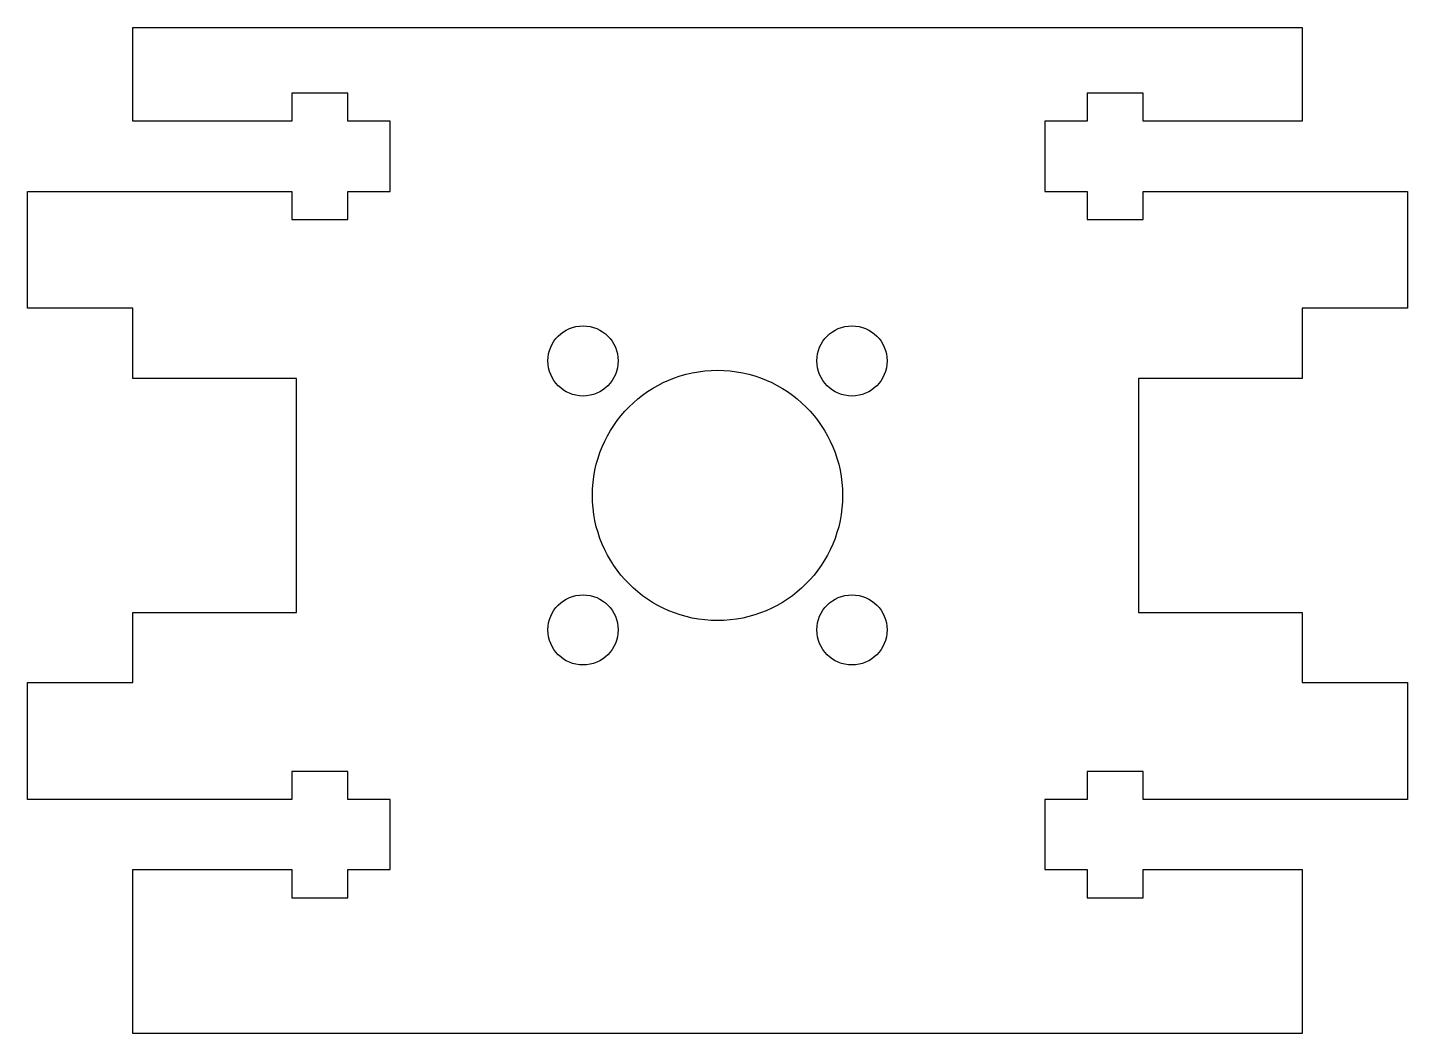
# Model space of a CAD drawing. Header units: millimetres. Extents: x -66.5 to -7.5, y 72 to 115.
import ezdxf

# ---------------------------------------------------------------- set-up
doc = ezdxf.new("R2010")
doc.units = ezdxf.units.MM
doc.layers.get('0').update_dxf_attribs({"linetype": 'CONTINUOUS'})

msp = doc.modelspace()

# ---------------------------------------------------------------- linework, layer by layer
msp.add_lwpolyline([(-55.2, 79), (-55.2, 77.8), (-52.8, 77.8), (-52.8, 79), (-51, 79), (-51, 82), (-52.8, 82), (-52.8, 83.2), (-55.2, 83.2), (-55.2, 82), (-66.5, 82), (-66.5, 87), (-62, 87), (-62, 90), (-55, 90), (-55, 100), (-62, 100), (-62, 103), (-66.5, 103), (-66.5, 108), (-55.2, 108), (-55.2, 106.8), (-52.8, 106.8), (-52.8, 108), (-51, 108), (-51, 111), (-52.8, 111), (-52.8, 112.2), (-55.2, 112.2), (-55.2, 111), (-62, 111), (-62, 115), (-12, 115), (-12, 111), (-18.8, 111), (-18.8, 112.2), (-21.2, 112.2), (-21.2, 111), (-23, 111), (-23, 108), (-21.2, 108), (-21.2, 106.8), (-18.8, 106.8), (-18.8, 108), (-7.5, 108), (-7.5, 103), (-12, 103), (-12, 100), (-19, 100), (-19, 90), (-12, 90), (-12, 87), (-7.5, 87), (-7.5, 82), (-18.8, 82), (-18.8, 83.2), (-21.2, 83.2), (-21.2, 82), (-23, 82), (-23, 79), (-21.2, 79), (-21.2, 77.8), (-18.8, 77.8), (-18.8, 79), (-12, 79), (-12, 72), (-62, 72), (-62, 79)], close=True)
for centre, radius in [((-42.75, 100.75), 1.5), ((-31.25, 100.75), 1.5), ((-37, 95), 5.35), ((-42.75, 89.25), 1.5), ((-31.25, 89.25), 1.5)]:
    msp.add_circle(centre, radius)

doc.saveas('drawing.dxf')
